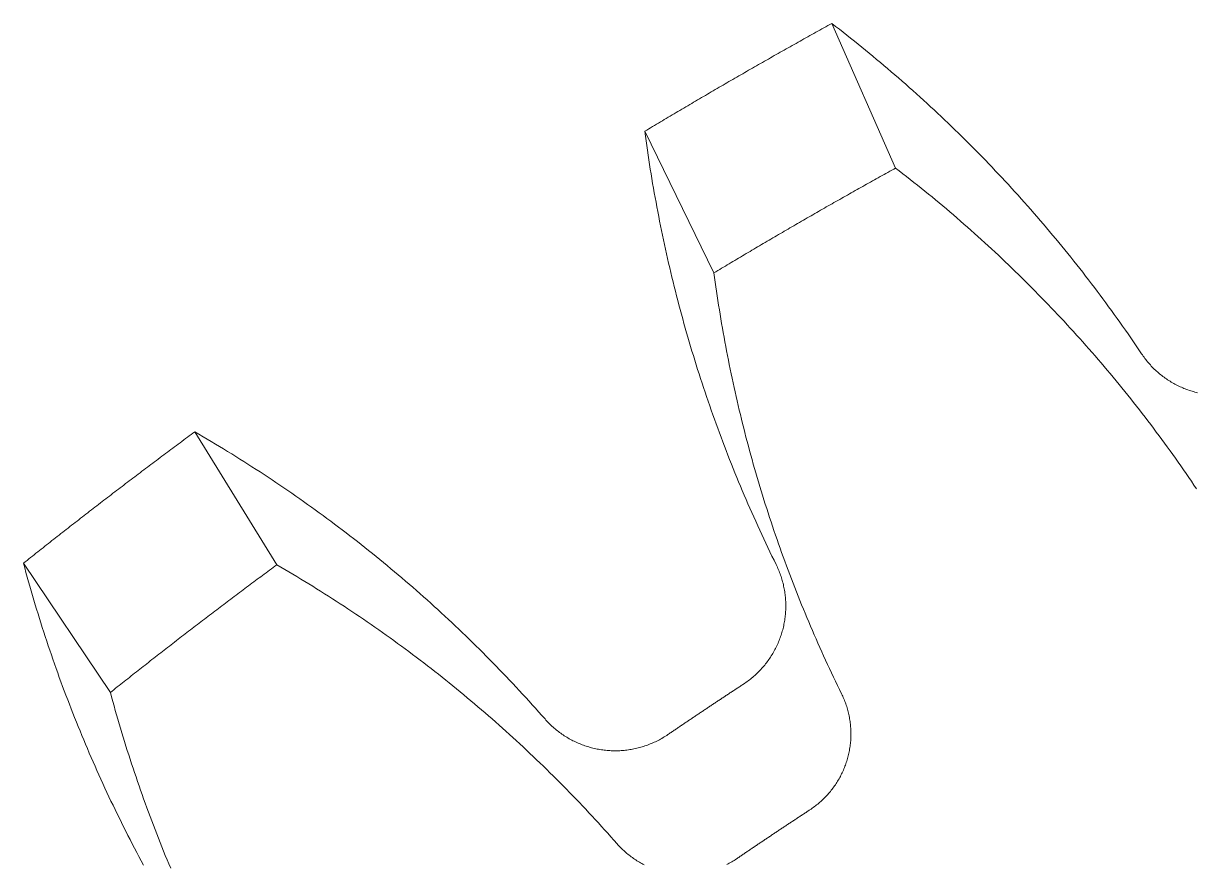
# Model space of a CAD drawing. Header units: millimetres. Extents: x 168.5 to 245.6, y 23.5 to 109.
# Drawn here: x 184.59 to 193.25, y 97.42 to 103.63 of the extents above; entities that cross this region are included whole.
import ezdxf

# ---------------------------------------------------------------- set-up
doc = ezdxf.new("R2010")
doc.units = ezdxf.units.MM
doc.layers.get('0').update_dxf_attribs({"true_color": 0xc2ced6})

# ---------------------------------------------------------------- blocks, each defined once
blk = doc.blocks.new('A$C346350F0')
at = {"color": 0, "linetype": 'Continuous', "lineweight": 0}
for p, q in [((-16.0176, 36.3147), (-16.4888, 37.3829)), ((-17.3582, 35.5407), (-17.8688, 36.5862)), ((-20.5859, 33.3841), (-21.1915, 34.3661)), ((-21.814, 32.4418), (-22.4557, 33.3961))]:
    blk.add_line(p, q, dxfattribs=at)
for points in [[(-16.4888, 37.3829), (-16.5034, 37.3748), (-16.5181, 37.3667), (-16.5328, 37.3586), (-16.5475, 37.3504), (-16.5621, 37.3423), (-16.5768, 37.3341), (-16.5915, 37.326), (-16.6061, 37.3178), (-16.6208, 37.3097), (-16.6354, 37.3015), (-16.6501, 37.2933), (-16.6647, 37.2851), (-16.6794, 37.2769), (-16.694, 37.2688), (-16.7086, 37.2606), (-16.7233, 37.2523), (-16.7379, 37.2441), (-16.7525, 37.2359), (-16.7671, 37.2277), (-16.7818, 37.2195), (-16.7964, 37.2112), (-16.811, 37.203), (-16.8256, 37.1948), (-16.8402, 37.1865), (-16.8548, 37.1783), (-16.8694, 37.17), (-16.884, 37.1617), (-16.8986, 37.1535), (-16.9132, 37.1452), (-16.9278, 37.1369), (-16.9423, 37.1286), (-16.9569, 37.1203), (-16.9715, 37.112), (-16.9861, 37.1037), (-17.0006, 37.0954), (-17.0152, 37.0871), (-17.0298, 37.0787), (-17.0443, 37.0704), (-17.0589, 37.0621), (-17.0734, 37.0537), (-17.088, 37.0454), (-17.1025, 37.037), (-17.1171, 37.0287), (-17.1316, 37.0203), (-17.1462, 37.0119), (-17.1607, 37.0036), (-17.1752, 36.9952), (-17.1898, 36.9868), (-17.2043, 36.9784), (-17.2188, 36.97), (-17.2333, 36.9616), (-17.2478, 36.9532), (-17.2623, 36.9448), (-17.2769, 36.9364), (-17.2914, 36.9279), (-17.3059, 36.9195), (-17.3204, 36.9111), (-17.3349, 36.9026), (-17.3493, 36.8942), (-17.3638, 36.8857), (-17.3783, 36.8772), (-17.3928, 36.8688), (-17.4073, 36.8603), (-17.4217, 36.8518), (-17.4362, 36.8433), (-17.4507, 36.8349), (-17.4652, 36.8264), (-17.4796, 36.8179), (-17.4941, 36.8094), (-17.5085, 36.8008), (-17.523, 36.7923), (-17.5374, 36.7838), (-17.5519, 36.7753), (-17.5663, 36.7667), (-17.5807, 36.7582), (-17.5952, 36.7496), (-17.6096, 36.7411), (-17.624, 36.7325), (-17.6385, 36.724), (-17.6529, 36.7154), (-17.6673, 36.7068), (-17.6817, 36.6983), (-17.6961, 36.6897), (-17.7105, 36.6811), (-17.7249, 36.6725), (-17.7393, 36.6639), (-17.7537, 36.6553), (-17.7681, 36.6467), (-17.7825, 36.638), (-17.7969, 36.6294), (-17.8113, 36.6208), (-17.8257, 36.6121), (-17.84, 36.6035), (-17.8544, 36.5948), (-17.8688, 36.5862)], [(-14.2019, 34.9431), (-14.2216, 34.9725), (-14.2414, 35.0018), (-14.2613, 35.031), (-14.2813, 35.0602), (-14.3014, 35.0893), (-14.3216, 35.1183), (-14.3419, 35.1472), (-14.3623, 35.1761), (-14.3828, 35.2049), (-14.4034, 35.2336), (-14.4241, 35.2623), (-14.4449, 35.2909), (-14.4658, 35.3194), (-14.4868, 35.3479), (-14.5079, 35.3763), (-14.5291, 35.4046), (-14.5504, 35.4328), (-14.5718, 35.4609), (-14.5933, 35.489), (-14.6149, 35.517), (-14.6365, 35.545), (-14.6583, 35.5728), (-14.6802, 35.6006), (-14.7021, 35.6283), (-14.7242, 35.656), (-14.7463, 35.6835), (-14.7686, 35.711), (-14.7909, 35.7384), (-14.8134, 35.7657), (-14.8359, 35.793), (-14.8585, 35.8201), (-14.8813, 35.8472), (-14.9041, 35.8743), (-14.927, 35.9012), (-14.95, 35.928), (-14.9731, 35.9548), (-14.9962, 35.9815), (-15.0195, 36.0081), (-15.0429, 36.0347), (-15.0664, 36.0611), (-15.0899, 36.0875), (-15.1135, 36.1138), (-15.1373, 36.14), (-15.1611, 36.1661), (-15.185, 36.1922), (-15.209, 36.2181), (-15.2331, 36.244), (-15.2573, 36.2698), (-15.2815, 36.2955), (-15.3059, 36.3212), (-15.3303, 36.3467), (-15.3549, 36.3722), (-15.3795, 36.3975), (-15.4042, 36.4228), (-15.429, 36.448), (-15.4539, 36.4732), (-15.4789, 36.4982), (-15.5039, 36.5231), (-15.5291, 36.548), (-15.5543, 36.5728), (-15.5796, 36.5975), (-15.605, 36.6221), (-15.6305, 36.6466), (-15.656, 36.671), (-15.6817, 36.6953), (-15.7074, 36.7196), (-15.7332, 36.7437), (-15.7591, 36.7678), (-15.7851, 36.7918), (-15.8112, 36.8157), (-15.8373, 36.8395), (-15.8636, 36.8632), (-15.8899, 36.8868), (-15.9163, 36.9103), (-15.9428, 36.9338), (-15.9693, 36.9571), (-15.9959, 36.9804), (-16.0227, 37.0035), (-16.0495, 37.0266), (-16.0763, 37.0496), (-16.1033, 37.0725), (-16.1303, 37.0952), (-16.1574, 37.1179), (-16.1846, 37.1405), (-16.2119, 37.1631), (-16.2392, 37.1855), (-16.2667, 37.2078), (-16.2942, 37.23), (-16.3217, 37.2521), (-16.3494, 37.2742), (-16.3771, 37.2961), (-16.4049, 37.318), (-16.4328, 37.3397), (-16.4607, 37.3614), (-16.4888, 37.3829)], [(-17.8688, 36.5862), (-17.8641, 36.5511), (-17.8594, 36.5161), (-17.8545, 36.4811), (-17.8495, 36.4461), (-17.8443, 36.4111), (-17.8391, 36.3761), (-17.8337, 36.3412), (-17.8282, 36.3063), (-17.8226, 36.2714), (-17.8168, 36.2365), (-17.811, 36.2016), (-17.805, 36.1668), (-17.7989, 36.1319), (-17.7927, 36.0971), (-17.7863, 36.0623), (-17.7799, 36.0276), (-17.7733, 35.9928), (-17.7666, 35.9581), (-17.7598, 35.9234), (-17.7528, 35.8888), (-17.7458, 35.8541), (-17.7386, 35.8195), (-17.7313, 35.7849), (-17.7239, 35.7503), (-17.7164, 35.7158), (-17.7087, 35.6813), (-17.7009, 35.6468), (-17.693, 35.6123), (-17.685, 35.5779), (-17.6769, 35.5434), (-17.6686, 35.5091), (-17.6603, 35.4747), (-17.6518, 35.4404), (-17.6432, 35.4061), (-17.6345, 35.3718), (-17.6256, 35.3376), (-17.6167, 35.3034), (-17.6076, 35.2692), (-17.5984, 35.2351), (-17.5891, 35.201), (-17.5797, 35.1669), (-17.5701, 35.1328), (-17.5604, 35.0988), (-17.5507, 35.0649), (-17.5408, 35.0309), (-17.5307, 34.997), (-17.5206, 34.9631), (-17.5104, 34.9293), (-17.5, 34.8955), (-17.4895, 34.8617), (-17.4789, 34.828), (-17.4682, 34.7943), (-17.4574, 34.7606), (-17.4464, 34.727), (-17.4353, 34.6934), (-17.4242, 34.6599), (-17.4129, 34.6264), (-17.4015, 34.5929), (-17.3899, 34.5595), (-17.3783, 34.5261), (-17.3665, 34.4928), (-17.3547, 34.4595), (-17.3427, 34.4262), (-17.3306, 34.393), (-17.3184, 34.3598), (-17.306, 34.3266), (-17.2936, 34.2936), (-17.281, 34.2605), (-17.2684, 34.2275), (-17.2556, 34.1945), (-17.2427, 34.1616), (-17.2296, 34.1287), (-17.2165, 34.0959), (-17.2033, 34.0631), (-17.1899, 34.0304), (-17.1765, 33.9977), (-17.1629, 33.965), (-17.1492, 33.9324), (-17.1354, 33.8999), (-17.1215, 33.8674), (-17.1074, 33.8349), (-17.0933, 33.8025), (-17.0791, 33.7702), (-17.0647, 33.7378), (-17.0502, 33.7056), (-17.0356, 33.6734), (-17.0209, 33.6412), (-17.0061, 33.6091), (-16.9912, 33.5771), (-16.9762, 33.5451), (-16.961, 33.5131), (-16.9458, 33.4812), (-16.9304, 33.4494), (-16.915, 33.4176), (-16.8994, 33.3858)], [(-16.0176, 36.3147), (-16.0318, 36.3068), (-16.0461, 36.2989), (-16.0604, 36.291), (-16.0746, 36.2831), (-16.0889, 36.2752), (-16.1031, 36.2673), (-16.1173, 36.2593), (-16.1316, 36.2514), (-16.1458, 36.2435), (-16.16, 36.2356), (-16.1743, 36.2276), (-16.1885, 36.2197), (-16.2027, 36.2117), (-16.2169, 36.2038), (-16.2312, 36.1958), (-16.2454, 36.1878), (-16.2596, 36.1798), (-16.2738, 36.1719), (-16.288, 36.1639), (-16.3022, 36.1559), (-16.3164, 36.1479), (-16.3306, 36.1399), (-16.3448, 36.1319), (-16.359, 36.1239), (-16.3732, 36.1158), (-16.3873, 36.1078), (-16.4015, 36.0998), (-16.4157, 36.0918), (-16.4299, 36.0837), (-16.444, 36.0757), (-16.4582, 36.0676), (-16.4724, 36.0596), (-16.4865, 36.0515), (-16.5007, 36.0434), (-16.5148, 36.0353), (-16.529, 36.0273), (-16.5431, 36.0192), (-16.5573, 36.0111), (-16.5714, 36.003), (-16.5856, 35.9949), (-16.5997, 35.9868), (-16.6138, 35.9787), (-16.628, 35.9705), (-16.6421, 35.9624), (-16.6562, 35.9543), (-16.6703, 35.9461), (-16.6844, 35.938), (-16.6985, 35.9299), (-16.7127, 35.9217), (-16.7268, 35.9135), (-16.7409, 35.9054), (-16.755, 35.8972), (-16.7691, 35.889), (-16.7832, 35.8809), (-16.7972, 35.8727), (-16.8113, 35.8645), (-16.8254, 35.8563), (-16.8395, 35.8481), (-16.8536, 35.8399), (-16.8676, 35.8317), (-16.8817, 35.8234), (-16.8958, 35.8152), (-16.9098, 35.807), (-16.9239, 35.7987), (-16.938, 35.7905), (-16.952, 35.7823), (-16.9661, 35.774), (-16.9801, 35.7657), (-16.9942, 35.7575), (-17.0082, 35.7492), (-17.0222, 35.7409), (-17.0363, 35.7327), (-17.0503, 35.7244), (-17.0643, 35.7161), (-17.0784, 35.7078), (-17.0924, 35.6995), (-17.1064, 35.6912), (-17.1204, 35.6829), (-17.1344, 35.6745), (-17.1484, 35.6662), (-17.1624, 35.6579), (-17.1764, 35.6496), (-17.1904, 35.6412), (-17.2044, 35.6329), (-17.2184, 35.6245), (-17.2324, 35.6162), (-17.2464, 35.6078), (-17.2604, 35.5994), (-17.2744, 35.5911), (-17.2883, 35.5827), (-17.3023, 35.5743), (-17.3163, 35.5659), (-17.3303, 35.5575), (-17.3442, 35.5491), (-17.3582, 35.5407)], [(-13.7961, 33.9446), (-13.8152, 33.9731), (-13.8345, 34.0016), (-13.8538, 34.03), (-13.8732, 34.0583), (-13.8928, 34.0865), (-13.9124, 34.1147), (-13.9321, 34.1429), (-13.9519, 34.1709), (-13.9718, 34.1989), (-13.9919, 34.2268), (-14.012, 34.2547), (-14.0322, 34.2824), (-14.0525, 34.3101), (-14.0729, 34.3378), (-14.0933, 34.3653), (-14.1139, 34.3928), (-14.1346, 34.4203), (-14.1554, 34.4476), (-14.1763, 34.4749), (-14.1972, 34.5021), (-14.2183, 34.5292), (-14.2394, 34.5563), (-14.2607, 34.5833), (-14.282, 34.6102), (-14.3034, 34.6371), (-14.325, 34.6638), (-14.3466, 34.6905), (-14.3683, 34.7171), (-14.3901, 34.7437), (-14.412, 34.7702), (-14.4339, 34.7965), (-14.456, 34.8229), (-14.4782, 34.8491), (-14.5004, 34.8753), (-14.5228, 34.9014), (-14.5452, 34.9274), (-14.5677, 34.9533), (-14.5903, 34.9792), (-14.613, 35.0049), (-14.6358, 35.0306), (-14.6587, 35.0563), (-14.6817, 35.0818), (-14.7047, 35.1073), (-14.7278, 35.1326), (-14.7511, 35.1579), (-14.7744, 35.1832), (-14.7978, 35.2083), (-14.8213, 35.2334), (-14.8449, 35.2583), (-14.8685, 35.2832), (-14.8923, 35.3081), (-14.9161, 35.3328), (-14.94, 35.3574), (-14.964, 35.382), (-14.9881, 35.4065), (-15.0123, 35.4309), (-15.0365, 35.4552), (-15.0609, 35.4794), (-15.0853, 35.5036), (-15.1098, 35.5277), (-15.1344, 35.5516), (-15.1591, 35.5755), (-15.1838, 35.5994), (-15.2087, 35.6231), (-15.2336, 35.6467), (-15.2586, 35.6703), (-15.2836, 35.6937), (-15.3088, 35.7171), (-15.3341, 35.7404), (-15.3594, 35.7636), (-15.3848, 35.7867), (-15.4103, 35.8098), (-15.4358, 35.8327), (-15.4615, 35.8556), (-15.4872, 35.8783), (-15.513, 35.901), (-15.5388, 35.9236), (-15.5648, 35.9461), (-15.5908, 35.9685), (-15.6169, 35.9908), (-15.6431, 36.0131), (-15.6694, 36.0352), (-15.6957, 36.0573), (-15.7221, 36.0792), (-15.7486, 36.1011), (-15.7752, 36.1229), (-15.8018, 36.1445), (-15.8285, 36.1661), (-15.8553, 36.1876), (-15.8822, 36.209), (-15.9091, 36.2303), (-15.9361, 36.2516), (-15.9632, 36.2727), (-15.9904, 36.2937), (-16.0176, 36.3147)], [(-17.3582, 35.5407), (-17.3537, 35.5067), (-17.349, 35.4726), (-17.3443, 35.4386), (-17.3394, 35.4046), (-17.3344, 35.3706), (-17.3293, 35.3367), (-17.3241, 35.3027), (-17.3187, 35.2688), (-17.3133, 35.2349), (-17.3077, 35.201), (-17.302, 35.1671), (-17.2962, 35.1332), (-17.2903, 35.0994), (-17.2842, 35.0656), (-17.2781, 35.0318), (-17.2718, 34.998), (-17.2654, 34.9643), (-17.2589, 34.9306), (-17.2523, 34.8969), (-17.2455, 34.8632), (-17.2387, 34.8295), (-17.2317, 34.7959), (-17.2246, 34.7623), (-17.2174, 34.7287), (-17.2101, 34.6952), (-17.2027, 34.6616), (-17.1951, 34.6281), (-17.1874, 34.5946), (-17.1797, 34.5612), (-17.1718, 34.5278), (-17.1637, 34.4944), (-17.1556, 34.461), (-17.1474, 34.4276), (-17.139, 34.3943), (-17.1305, 34.361), (-17.122, 34.3278), (-17.1132, 34.2946), (-17.1044, 34.2614), (-17.0955, 34.2282), (-17.0865, 34.1951), (-17.0773, 34.162), (-17.068, 34.1289), (-17.0586, 34.0958), (-17.0491, 34.0628), (-17.0395, 34.0299), (-17.0298, 33.9969), (-17.0199, 33.964), (-17.01, 33.9311), (-16.9999, 33.8983), (-16.9897, 33.8655), (-16.9794, 33.8327), (-16.969, 33.8), (-16.9585, 33.7673), (-16.9479, 33.7346), (-16.9371, 33.702), (-16.9263, 33.6694), (-16.9153, 33.6369), (-16.9042, 33.6044), (-16.893, 33.5719), (-16.8817, 33.5395), (-16.8703, 33.5071), (-16.8587, 33.4747), (-16.8471, 33.4424), (-16.8353, 33.4101), (-16.8235, 33.3779), (-16.8115, 33.3457), (-16.7994, 33.3136), (-16.7872, 33.2815), (-16.7749, 33.2494), (-16.7625, 33.2174), (-16.7499, 33.1854), (-16.7373, 33.1535), (-16.7245, 33.1216), (-16.7117, 33.0897), (-16.6987, 33.0579), (-16.6856, 33.0262), (-16.6724, 32.9944), (-16.6591, 32.9628), (-16.6457, 32.9312), (-16.6322, 32.8996), (-16.6186, 32.8681), (-16.6048, 32.8366), (-16.591, 32.8051), (-16.577, 32.7738), (-16.563, 32.7424), (-16.5488, 32.7111), (-16.5345, 32.6799), (-16.5202, 32.6487), (-16.5057, 32.6176), (-16.4911, 32.5865), (-16.4764, 32.5554), (-16.4615, 32.5244), (-16.4466, 32.4935), (-16.4316, 32.4626), (-16.4165, 32.4318)], [(-14.2019, 34.9431), (-14.196, 34.9344), (-14.19, 34.9258), (-14.1838, 34.9173), (-14.1775, 34.9089), (-14.1711, 34.9005), (-14.1645, 34.8923), (-14.1578, 34.8842), (-14.151, 34.8762), (-14.1441, 34.8683), (-14.1371, 34.8604), (-14.1299, 34.8527), (-14.1226, 34.8452), (-14.1152, 34.8377), (-14.1077, 34.8303), (-14.1001, 34.823), (-14.0923, 34.8159), (-14.0845, 34.8089), (-14.0766, 34.802), (-14.0685, 34.7952), (-14.0604, 34.7886), (-14.0521, 34.7821), (-14.0438, 34.7757), (-14.0353, 34.7694), (-14.0268, 34.7632), (-14.0181, 34.7572), (-14.0094, 34.7514), (-14.0006, 34.7456), (-13.9917, 34.74), (-13.9827, 34.7345), (-13.9736, 34.7292), (-13.9645, 34.724), (-13.9553, 34.7189), (-13.946, 34.714), (-13.9366, 34.7093), (-13.9271, 34.7046), (-13.9176, 34.7001), (-13.908, 34.6958), (-13.8984, 34.6916), (-13.8887, 34.6876), (-13.8789, 34.6837), (-13.8691, 34.6799), (-13.8592, 34.6763), (-13.8492, 34.6729), (-13.8393, 34.6696), (-13.8292, 34.6664), (-13.8191, 34.6635), (-13.809, 34.6606), (-13.7988, 34.6579), (-13.7886, 34.6554)], [(-21.1915, 34.3661), (-21.2049, 34.3562), (-21.2184, 34.3462), (-21.2319, 34.3362), (-21.2454, 34.3262), (-21.2589, 34.3163), (-21.2724, 34.3063), (-21.2858, 34.2963), (-21.2993, 34.2863), (-21.3128, 34.2763), (-21.3262, 34.2663), (-21.3397, 34.2562), (-21.3531, 34.2462), (-21.3666, 34.2362), (-21.38, 34.2262), (-21.3935, 34.2161), (-21.4069, 34.2061), (-21.4203, 34.196), (-21.4338, 34.186), (-21.4472, 34.1759), (-21.4606, 34.1658), (-21.474, 34.1558), (-21.4874, 34.1457), (-21.5008, 34.1356), (-21.5142, 34.1255), (-21.5276, 34.1154), (-21.541, 34.1054), (-21.5544, 34.0952), (-21.5678, 34.0851), (-21.5812, 34.075), (-21.5946, 34.0649), (-21.608, 34.0548), (-21.6213, 34.0447), (-21.6347, 34.0345), (-21.6481, 34.0244), (-21.6614, 34.0142), (-21.6748, 34.0041), (-21.6881, 33.9939), (-21.7015, 33.9838), (-21.7148, 33.9736), (-21.7282, 33.9635), (-21.7415, 33.9533), (-21.7548, 33.9431), (-21.7682, 33.9329), (-21.7815, 33.9227), (-21.7948, 33.9125), (-21.8081, 33.9023), (-21.8214, 33.8921), (-21.8347, 33.8819), (-21.848, 33.8717), (-21.8613, 33.8615), (-21.8746, 33.8512), (-21.8879, 33.841), (-21.9012, 33.8308), (-21.9145, 33.8205), (-21.9278, 33.8103), (-21.9411, 33.8), (-21.9543, 33.7898), (-21.9676, 33.7795), (-21.9809, 33.7692), (-21.9941, 33.759), (-22.0074, 33.7487), (-22.0206, 33.7384), (-22.0339, 33.7281), (-22.0471, 33.7178), (-22.0604, 33.7075), (-22.0736, 33.6972), (-22.0868, 33.6869), (-22.1001, 33.6766), (-22.1133, 33.6663), (-22.1265, 33.6559), (-22.1397, 33.6456), (-22.1529, 33.6353), (-22.1661, 33.6249), (-22.1793, 33.6146), (-22.1925, 33.6042), (-22.2057, 33.5939), (-22.2189, 33.5835), (-22.2321, 33.5731), (-22.2453, 33.5628), (-22.2585, 33.5524), (-22.2717, 33.542), (-22.2848, 33.5316), (-22.298, 33.5212), (-22.3112, 33.5108), (-22.3243, 33.5004), (-22.3375, 33.49), (-22.3506, 33.4796), (-22.3638, 33.4692), (-22.3769, 33.4588), (-22.39, 33.4483), (-22.4032, 33.4379), (-22.4163, 33.4274), (-22.4294, 33.417), (-22.4426, 33.4066), (-22.4557, 33.3961)], [(-18.6057, 32.2457), (-18.6291, 32.2722), (-18.6525, 32.2987), (-18.6761, 32.3251), (-18.6997, 32.3514), (-18.7235, 32.3776), (-18.7473, 32.4037), (-18.7712, 32.4298), (-18.7952, 32.4558), (-18.8193, 32.4816), (-18.8434, 32.5074), (-18.8677, 32.5332), (-18.892, 32.5588), (-18.9165, 32.5843), (-18.941, 32.6098), (-18.9656, 32.6352), (-18.9903, 32.6605), (-19.0151, 32.6857), (-19.04, 32.7108), (-19.065, 32.7359), (-19.09, 32.7608), (-19.1152, 32.7857), (-19.1404, 32.8105), (-19.1657, 32.8352), (-19.1911, 32.8598), (-19.2166, 32.8843), (-19.2421, 32.9087), (-19.2678, 32.933), (-19.2935, 32.9573), (-19.3193, 32.9815), (-19.3452, 33.0055), (-19.3712, 33.0295), (-19.3972, 33.0534), (-19.4234, 33.0772), (-19.4496, 33.1009), (-19.4759, 33.1246), (-19.5023, 33.1481), (-19.5288, 33.1715), (-19.5553, 33.1949), (-19.582, 33.2181), (-19.6087, 33.2413), (-19.6355, 33.2644), (-19.6623, 33.2874), (-19.6893, 33.3103), (-19.7163, 33.333), (-19.7434, 33.3557), (-19.7706, 33.3784), (-19.7979, 33.4009), (-19.8252, 33.4233), (-19.8526, 33.4456), (-19.8801, 33.4679), (-19.9077, 33.49), (-19.9353, 33.512), (-19.9631, 33.534), (-19.9909, 33.5558), (-20.0187, 33.5776), (-20.0467, 33.5992), (-20.0747, 33.6208), (-20.1028, 33.6423), (-20.131, 33.6636), (-20.1592, 33.6849), (-20.1875, 33.7061), (-20.2159, 33.7271), (-20.2444, 33.7481), (-20.2729, 33.769), (-20.3015, 33.7898), (-20.3302, 33.8105), (-20.359, 33.831), (-20.3878, 33.8515), (-20.4167, 33.8719), (-20.4456, 33.8922), (-20.4747, 33.9124), (-20.5038, 33.9325), (-20.5329, 33.9524), (-20.5622, 33.9723), (-20.5915, 33.9921), (-20.6209, 34.0118), (-20.6503, 34.0314), (-20.6798, 34.0508), (-20.7094, 34.0702), (-20.739, 34.0895), (-20.7687, 34.1086), (-20.7985, 34.1277), (-20.8284, 34.1467), (-20.8583, 34.1655), (-20.8882, 34.1843), (-20.9183, 34.2029), (-20.9484, 34.2215), (-20.9785, 34.2399), (-21.0088, 34.2583), (-21.0391, 34.2765), (-21.0694, 34.2947), (-21.0998, 34.3127), (-21.1303, 34.3306), (-21.1608, 34.3484), (-21.1915, 34.3661)], [(-22.4557, 33.3961), (-22.4465, 33.362), (-22.4372, 33.3278), (-22.4278, 33.2938), (-22.4182, 33.2597), (-22.4086, 33.2257), (-22.3988, 33.1917), (-22.3889, 33.1578), (-22.3789, 33.1239), (-22.3688, 33.09), (-22.3585, 33.0561), (-22.3482, 33.0223), (-22.3377, 32.9886), (-22.3271, 32.9548), (-22.3164, 32.9211), (-22.3055, 32.8875), (-22.2946, 32.8539), (-22.2835, 32.8203), (-22.2724, 32.7867), (-22.2611, 32.7532), (-22.2497, 32.7198), (-22.2382, 32.6863), (-22.2265, 32.6529), (-22.2148, 32.6196), (-22.2029, 32.5863), (-22.1909, 32.553), (-22.1788, 32.5198), (-22.1666, 32.4866), (-22.1543, 32.4535), (-22.1419, 32.4204), (-22.1293, 32.3873), (-22.1166, 32.3543), (-22.1039, 32.3213), (-22.091, 32.2884), (-22.078, 32.2555), (-22.0648, 32.2227), (-22.0516, 32.1899), (-22.0383, 32.1572), (-22.0248, 32.1245), (-22.0112, 32.0918), (-21.9975, 32.0592), (-21.9837, 32.0267), (-21.9698, 31.9942), (-21.9558, 31.9617), (-21.9417, 31.9293), (-21.9274, 31.8969), (-21.9131, 31.8646), (-21.8986, 31.8324), (-21.884, 31.8001), (-21.8693, 31.768), (-21.8545, 31.7359), (-21.8396, 31.7038), (-21.8246, 31.6718), (-21.8095, 31.6399), (-21.7942, 31.608), (-21.7789, 31.5761), (-21.7634, 31.5443), (-21.7478, 31.5126), (-21.7322, 31.4809), (-21.7164, 31.4492), (-21.7005, 31.4177), (-21.6845, 31.3861), (-21.6683, 31.3547), (-21.6521, 31.3232), (-21.6358, 31.2919), (-21.6193, 31.2606), (-21.6028, 31.2293), (-21.5861, 31.1981), (-21.5694, 31.167)], [(-20.5859, 33.3841), (-20.599, 33.3744), (-20.6121, 33.3647), (-20.6252, 33.355), (-20.6383, 33.3453), (-20.6514, 33.3356), (-20.6645, 33.3259), (-20.6776, 33.3162), (-20.6906, 33.3065), (-20.7037, 33.2968), (-20.7168, 33.2871), (-20.7299, 33.2773), (-20.7429, 33.2676), (-20.756, 33.2579), (-20.7691, 33.2481), (-20.7821, 33.2384), (-20.7952, 33.2286), (-20.8082, 33.2188), (-20.8213, 33.2091), (-20.8343, 33.1993), (-20.8473, 33.1895), (-20.8604, 33.1797), (-20.8734, 33.17), (-20.8864, 33.1602), (-20.8994, 33.1504), (-20.9125, 33.1406), (-20.9255, 33.1308), (-20.9385, 33.1209), (-20.9515, 33.1111), (-20.9645, 33.1013), (-20.9775, 33.0915), (-20.9905, 33.0816), (-21.0035, 33.0718), (-21.0165, 33.062), (-21.0294, 33.0521), (-21.0424, 33.0423), (-21.0554, 33.0324), (-21.0684, 33.0225), (-21.0813, 33.0127), (-21.0943, 33.0028), (-21.1073, 32.9929), (-21.1202, 32.983), (-21.1332, 32.9731), (-21.1461, 32.9632), (-21.1591, 32.9533), (-21.172, 32.9434), (-21.1849, 32.9335), (-21.1979, 32.9236), (-21.2108, 32.9137), (-21.2237, 32.9038), (-21.2366, 32.8938), (-21.2495, 32.8839), (-21.2625, 32.874), (-21.2754, 32.864), (-21.2883, 32.8541), (-21.3012, 32.8441), (-21.3141, 32.8342), (-21.327, 32.8242), (-21.3399, 32.8142), (-21.3527, 32.8042), (-21.3656, 32.7943), (-21.3785, 32.7843), (-21.3914, 32.7743), (-21.4042, 32.7643), (-21.4171, 32.7543), (-21.43, 32.7443), (-21.4428, 32.7343), (-21.4557, 32.7243), (-21.4685, 32.7142), (-21.4814, 32.7042), (-21.4942, 32.6942), (-21.5071, 32.6841), (-21.5199, 32.6741), (-21.5327, 32.6641), (-21.5455, 32.654), (-21.5584, 32.6439), (-21.5712, 32.6339), (-21.584, 32.6238), (-21.5968, 32.6137), (-21.6096, 32.6037), (-21.6224, 32.5936), (-21.6352, 32.5835), (-21.648, 32.5734), (-21.6608, 32.5633), (-21.6736, 32.5532), (-21.6864, 32.5431), (-21.6991, 32.533), (-21.7119, 32.5229), (-21.7247, 32.5128), (-21.7375, 32.5026), (-21.7502, 32.4925), (-21.763, 32.4824), (-21.7757, 32.4722), (-21.7885, 32.4621), (-21.8012, 32.4519), (-21.814, 32.4418)], [(-18.0741, 31.3243), (-18.0967, 31.35), (-18.1195, 31.3757), (-18.1424, 31.4014), (-18.1654, 31.4269), (-18.1884, 31.4524), (-18.2115, 31.4778), (-18.2348, 31.5031), (-18.2581, 31.5283), (-18.2815, 31.5534), (-18.305, 31.5785), (-18.3285, 31.6035), (-18.3522, 31.6284), (-18.3759, 31.6532), (-18.3998, 31.6779), (-18.4237, 31.7026), (-18.4477, 31.7272), (-18.4718, 31.7517), (-18.4959, 31.7761), (-18.5202, 31.8004), (-18.5445, 31.8246), (-18.5689, 31.8488), (-18.5934, 31.8729), (-18.618, 31.8969), (-18.6427, 31.9208), (-18.6674, 31.9446), (-18.6923, 31.9683), (-18.7172, 31.9919), (-18.7422, 32.0155), (-18.7672, 32.039), (-18.7924, 32.0624), (-18.8176, 32.0857), (-18.8429, 32.1089), (-18.8683, 32.132), (-18.8938, 32.155), (-18.9194, 32.178), (-18.945, 32.2008), (-18.9707, 32.2236), (-18.9965, 32.2463), (-19.0224, 32.2689), (-19.0483, 32.2914), (-19.0744, 32.3138), (-19.1005, 32.3361), (-19.1266, 32.3584), (-19.1529, 32.3805), (-19.1792, 32.4026), (-19.2056, 32.4245), (-19.2321, 32.4464), (-19.2587, 32.4682), (-19.2853, 32.4899), (-19.312, 32.5115), (-19.3388, 32.533), (-19.3657, 32.5544), (-19.3926, 32.5757), (-19.4196, 32.5969), (-19.4467, 32.6181), (-19.4738, 32.6391), (-19.501, 32.66), (-19.5283, 32.6809), (-19.5557, 32.7017), (-19.5831, 32.7223), (-19.6107, 32.7429), (-19.6382, 32.7634), (-19.6659, 32.7837), (-19.6936, 32.804), (-19.7214, 32.8242), (-19.7493, 32.8443), (-19.7772, 32.8643), (-19.8052, 32.8842), (-19.8332, 32.904), (-19.8614, 32.9237), (-19.8896, 32.9433), (-19.9178, 32.9628), (-19.9462, 32.9822), (-19.9746, 33.0015), (-20.0031, 33.0207), (-20.0316, 33.0398), (-20.0602, 33.0589), (-20.0889, 33.0778), (-20.1176, 33.0966), (-20.1464, 33.1153), (-20.1753, 33.134), (-20.2042, 33.1525), (-20.2332, 33.1709), (-20.2622, 33.1892), (-20.2913, 33.2074), (-20.3205, 33.2256), (-20.3498, 33.2436), (-20.3791, 33.2615), (-20.4084, 33.2793), (-20.4378, 33.297), (-20.4673, 33.3146), (-20.4969, 33.3322), (-20.5265, 33.3496), (-20.5562, 33.3669), (-20.5859, 33.3841)], [(-17.1399, 32.5037), (-17.1312, 32.5096), (-17.1225, 32.5155), (-17.1139, 32.5216), (-17.1054, 32.5279), (-17.0971, 32.5342), (-17.0888, 32.5407), (-17.0806, 32.5473), (-17.0725, 32.554), (-17.0645, 32.5609), (-17.0567, 32.5679), (-17.0489, 32.575), (-17.0412, 32.5822), (-17.0337, 32.5895), (-17.0263, 32.597), (-17.0189, 32.6045), (-17.0117, 32.6122), (-17.0047, 32.62), (-16.9977, 32.6278), (-16.9909, 32.6358), (-16.9841, 32.6439), (-16.9775, 32.6521), (-16.9711, 32.6604), (-16.9647, 32.6688), (-16.9585, 32.6773), (-16.9524, 32.6859), (-16.9465, 32.6946), (-16.9406, 32.7033), (-16.935, 32.7122), (-16.9294, 32.7211), (-16.924, 32.7301), (-16.9187, 32.7392), (-16.9136, 32.7484), (-16.9086, 32.7577), (-16.9037, 32.767), (-16.899, 32.7764), (-16.8944, 32.7859), (-16.89, 32.7954), (-16.8857, 32.805), (-16.8816, 32.8147), (-16.8776, 32.8244), (-16.8738, 32.8342), (-16.8701, 32.8441), (-16.8666, 32.854), (-16.8632, 32.864), (-16.86, 32.874), (-16.8569, 32.884), (-16.854, 32.8941), (-16.8512, 32.9043), (-16.8486, 32.9145), (-16.8461, 32.9247), (-16.8438, 32.935), (-16.8417, 32.9453), (-16.8397, 32.9556), (-16.8379, 32.966), (-16.8362, 32.9764), (-16.8347, 32.9868), (-16.8333, 32.9972), (-16.8322, 33.0076), (-16.8311, 33.0181), (-16.8302, 33.0286), (-16.8295, 33.0391), (-16.829, 33.0496), (-16.8286, 33.0601), (-16.8283, 33.0706), (-16.8283, 33.0812), (-16.8284, 33.0917), (-16.8286, 33.1022), (-16.829, 33.1127), (-16.8296, 33.1232), (-16.8303, 33.1337), (-16.8312, 33.1442), (-16.8322, 33.1546), (-16.8334, 33.1651), (-16.8348, 33.1755), (-16.8363, 33.1859), (-16.838, 33.1963), (-16.8399, 33.2067), (-16.8419, 33.217), (-16.844, 33.2273), (-16.8463, 33.2376), (-16.8488, 33.2478), (-16.8514, 33.258), (-16.8542, 33.2681), (-16.8571, 33.2782), (-16.8602, 33.2883), (-16.8635, 33.2983), (-16.8669, 33.3083), (-16.8704, 33.3182), (-16.8741, 33.328), (-16.8779, 33.3378), (-16.8819, 33.3475), (-16.8861, 33.3572), (-16.8904, 33.3668), (-16.8948, 33.3763), (-16.8994, 33.3858)], [(-17.1399, 32.5037), (-17.1458, 32.4998), (-17.1517, 32.496), (-17.1577, 32.4921), (-17.1636, 32.4882), (-17.1695, 32.4843), (-17.1754, 32.4804), (-17.1813, 32.4765), (-17.1872, 32.4727), (-17.1931, 32.4688), (-17.199, 32.4649), (-17.2049, 32.461), (-17.2108, 32.4571), (-17.2168, 32.4532), (-17.2227, 32.4493), (-17.2286, 32.4454), (-17.2345, 32.4415), (-17.2404, 32.4376), (-17.2463, 32.4337), (-17.2522, 32.4298), (-17.2581, 32.4259), (-17.264, 32.422), (-17.2699, 32.4181), (-17.2758, 32.4142), (-17.2817, 32.4103), (-17.2876, 32.4064), (-17.2935, 32.4025), (-17.2994, 32.3986), (-17.3053, 32.3947), (-17.3112, 32.3908), (-17.3171, 32.3869), (-17.323, 32.3829), (-17.3289, 32.379), (-17.3347, 32.3751), (-17.3406, 32.3712), (-17.3465, 32.3673), (-17.3524, 32.3634), (-17.3583, 32.3595), (-17.3642, 32.3555), (-17.3701, 32.3516), (-17.376, 32.3477), (-17.3819, 32.3438), (-17.3877, 32.3398), (-17.3936, 32.3359), (-17.3995, 32.332), (-17.4054, 32.3281), (-17.4113, 32.3241), (-17.4172, 32.3202), (-17.4231, 32.3163), (-17.4289, 32.3124), (-17.4348, 32.3084), (-17.4407, 32.3045), (-17.4466, 32.3006), (-17.4525, 32.2966), (-17.4583, 32.2927), (-17.4642, 32.2887), (-17.4701, 32.2848), (-17.476, 32.2809), (-17.4818, 32.2769), (-17.4877, 32.273), (-17.4936, 32.269), (-17.4995, 32.2651), (-17.5053, 32.2611), (-17.5112, 32.2572), (-17.5171, 32.2533), (-17.5229, 32.2493), (-17.5288, 32.2454), (-17.5347, 32.2414), (-17.5405, 32.2375), (-17.5464, 32.2335), (-17.5523, 32.2295), (-17.5581, 32.2256), (-17.564, 32.2216), (-17.5699, 32.2177), (-17.5757, 32.2137), (-17.5816, 32.2098), (-17.5875, 32.2058), (-17.5933, 32.2018), (-17.5992, 32.1979), (-17.605, 32.1939), (-17.6109, 32.19), (-17.6168, 32.186), (-17.6226, 32.182), (-17.6285, 32.1781), (-17.6343, 32.1741), (-17.6402, 32.1701), (-17.646, 32.1661), (-17.6519, 32.1622), (-17.6577, 32.1582), (-17.6636, 32.1542), (-17.6695, 32.1503), (-17.6753, 32.1463), (-17.6812, 32.1423), (-17.687, 32.1383), (-17.6929, 32.1343), (-17.6987, 32.1304)], [(-21.814, 32.4418), (-21.8051, 32.4086), (-21.796, 32.3755), (-21.7869, 32.3424), (-21.7776, 32.3093), (-21.7682, 32.2762), (-21.7587, 32.2432), (-21.7491, 32.2103), (-21.7394, 32.1773), (-21.7295, 32.1444), (-21.7196, 32.1115), (-21.7095, 32.0787), (-21.6994, 32.0459), (-21.6891, 32.0131), (-21.6787, 31.9804), (-21.6681, 31.9477), (-21.6575, 31.915), (-21.6468, 31.8824), (-21.6359, 31.8498), (-21.6249, 31.8173), (-21.6139, 31.7848), (-21.6027, 31.7523), (-21.5914, 31.7198), (-21.58, 31.6874), (-21.5684, 31.6551), (-21.5568, 31.6228), (-21.545, 31.5905), (-21.5332, 31.5583), (-21.5212, 31.5261), (-21.5091, 31.4939), (-21.4969, 31.4618), (-21.4846, 31.4297), (-21.4722, 31.3977), (-21.4597, 31.3657), (-21.4471, 31.3338), (-21.4343, 31.3019), (-21.4215, 31.2701), (-21.4085, 31.2382), (-21.3954, 31.2065), (-21.3822, 31.1748), (-21.3689, 31.1431)], [(-16.6501, 31.5749), (-16.6416, 31.5806), (-16.6332, 31.5864), (-16.6249, 31.5923), (-16.6166, 31.5983), (-16.6085, 31.6045), (-16.6005, 31.6108), (-16.5925, 31.6172), (-16.5847, 31.6238), (-16.5769, 31.6304), (-16.5693, 31.6372), (-16.5617, 31.6441), (-16.5543, 31.6511), (-16.5469, 31.6582), (-16.5397, 31.6655), (-16.5326, 31.6728), (-16.5256, 31.6803), (-16.5187, 31.6878), (-16.512, 31.6955), (-16.5053, 31.7032), (-16.4988, 31.7111), (-16.4924, 31.7191), (-16.4861, 31.7271), (-16.4799, 31.7353), (-16.4739, 31.7435), (-16.468, 31.7518), (-16.4622, 31.7603), (-16.4565, 31.7688), (-16.451, 31.7774), (-16.4456, 31.7861), (-16.4404, 31.7948), (-16.4352, 31.8037), (-16.4303, 31.8126), (-16.4254, 31.8216), (-16.4207, 31.8306), (-16.4161, 31.8398), (-16.4117, 31.849), (-16.4074, 31.8583), (-16.4032, 31.8676), (-16.3992, 31.877), (-16.3953, 31.8864), (-16.3916, 31.896), (-16.388, 31.9055), (-16.3846, 31.9152), (-16.3813, 31.9248), (-16.3782, 31.9346), (-16.3752, 31.9443), (-16.3724, 31.9542), (-16.3697, 31.964), (-16.3671, 31.9739), (-16.3647, 31.9839), (-16.3625, 31.9938), (-16.3604, 32.0038), (-16.3585, 32.0139), (-16.3567, 32.0239), (-16.3551, 32.034), (-16.3536, 32.0441), (-16.3523, 32.0543), (-16.3512, 32.0644), (-16.3501, 32.0746), (-16.3493, 32.0848), (-16.3486, 32.095), (-16.3481, 32.1052), (-16.3477, 32.1154), (-16.3475, 32.1256), (-16.3474, 32.1358), (-16.3475, 32.146), (-16.3477, 32.1563), (-16.3481, 32.1665), (-16.3487, 32.1767), (-16.3494, 32.1869), (-16.3502, 32.197), (-16.3512, 32.2072), (-16.3524, 32.2174), (-16.3537, 32.2275), (-16.3552, 32.2376), (-16.3569, 32.2477), (-16.3586, 32.2578), (-16.3606, 32.2678), (-16.3627, 32.2778), (-16.3649, 32.2878), (-16.3673, 32.2977), (-16.3699, 32.3076), (-16.3726, 32.3175), (-16.3754, 32.3273), (-16.3784, 32.337), (-16.3816, 32.3468), (-16.3849, 32.3564), (-16.3883, 32.3661), (-16.3919, 32.3756), (-16.3956, 32.3851), (-16.3995, 32.3946), (-16.4035, 32.404), (-16.4077, 32.4133), (-16.412, 32.4226), (-16.4165, 32.4318)], [(-18.6057, 32.2457), (-18.5987, 32.2379), (-18.5916, 32.2301), (-18.5844, 32.2225), (-18.577, 32.2149), (-18.5696, 32.2075), (-18.562, 32.2002), (-18.5543, 32.193), (-18.5465, 32.186), (-18.5386, 32.179), (-18.5306, 32.1722), (-18.5225, 32.1655), (-18.5143, 32.1589), (-18.506, 32.1525), (-18.4976, 32.1461), (-18.4891, 32.14), (-18.4805, 32.1339), (-18.4718, 32.128), (-18.463, 32.1222), (-18.4541, 32.1165), (-18.4452, 32.111), (-18.4362, 32.1056), (-18.427, 32.1003), (-18.4178, 32.0952), (-18.4086, 32.0902), (-18.3992, 32.0854), (-18.3898, 32.0807), (-18.3803, 32.0762), (-18.3708, 32.0718), (-18.3611, 32.0675), (-18.3515, 32.0634), (-18.3417, 32.0594), (-18.3319, 32.0556), (-18.322, 32.052), (-18.3121, 32.0485), (-18.3022, 32.0451), (-18.2921, 32.0419), (-18.2821, 32.0389), (-18.272, 32.036), (-18.2618, 32.0332), (-18.2516, 32.0306), (-18.2414, 32.0282), (-18.2311, 32.0259), (-18.2208, 32.0238), (-18.2105, 32.0218), (-18.2001, 32.02), (-18.1897, 32.0184), (-18.1793, 32.0169), (-18.1688, 32.0156), (-18.1584, 32.0144), (-18.1479, 32.0134), (-18.1374, 32.0126), (-18.1269, 32.0119), (-18.1164, 32.0113), (-18.1059, 32.011), (-18.0954, 32.0108), (-18.0849, 32.0107), (-18.0744, 32.0108), (-18.0638, 32.0111), (-18.0533, 32.0115), (-18.0428, 32.0121), (-18.0323, 32.0129), (-18.0218, 32.0138), (-18.0114, 32.0149), (-18.0009, 32.0161), (-17.9905, 32.0175), (-17.9801, 32.0191), (-17.9697, 32.0208), (-17.9594, 32.0226), (-17.949, 32.0247), (-17.9388, 32.0268), (-17.9285, 32.0292), (-17.9183, 32.0317), (-17.9081, 32.0343), (-17.898, 32.0371), (-17.8879, 32.0401), (-17.8778, 32.0432), (-17.8678, 32.0465), (-17.8579, 32.0499), (-17.848, 32.0535), (-17.8381, 32.0572), (-17.8283, 32.061), (-17.8186, 32.0651), (-17.809, 32.0692), (-17.7994, 32.0735), (-17.7898, 32.078), (-17.7804, 32.0826), (-17.771, 32.0874), (-17.7617, 32.0922), (-17.7524, 32.0973), (-17.7433, 32.1024), (-17.7342, 32.1078), (-17.7252, 32.1132), (-17.7163, 32.1188), (-17.7074, 32.1245), (-17.6987, 32.1304)], [(-16.6501, 31.5749), (-16.6559, 31.5711), (-16.6616, 31.5673), (-16.6674, 31.5636), (-16.6731, 31.5598), (-16.6788, 31.556), (-16.6846, 31.5523), (-16.6903, 31.5485), (-16.6961, 31.5447), (-16.7018, 31.5409), (-16.7076, 31.5372), (-16.7133, 31.5334), (-16.719, 31.5296), (-16.7248, 31.5258), (-16.7305, 31.522), (-16.7362, 31.5182), (-16.742, 31.5145), (-16.7477, 31.5107), (-16.7534, 31.5069), (-16.7592, 31.5031), (-16.7649, 31.4993), (-16.7706, 31.4955), (-16.7764, 31.4917), (-16.7821, 31.4879), (-16.7878, 31.4841), (-16.7936, 31.4804), (-16.7993, 31.4766), (-16.805, 31.4728), (-16.8108, 31.469), (-16.8165, 31.4652), (-16.8222, 31.4614), (-16.8279, 31.4576), (-16.8337, 31.4538), (-16.8394, 31.45), (-16.8451, 31.4462), (-16.8508, 31.4424), (-16.8566, 31.4386), (-16.8623, 31.4347), (-16.868, 31.4309), (-16.8737, 31.4271), (-16.8794, 31.4233), (-16.8852, 31.4195), (-16.8909, 31.4157), (-16.8966, 31.4119), (-16.9023, 31.4081), (-16.908, 31.4043), (-16.9137, 31.4004), (-16.9195, 31.3966), (-16.9252, 31.3928), (-16.9309, 31.389), (-16.9366, 31.3852), (-16.9423, 31.3813), (-16.948, 31.3775), (-16.9537, 31.3737), (-16.9594, 31.3699), (-16.9651, 31.3661), (-16.9709, 31.3622), (-16.9766, 31.3584), (-16.9823, 31.3546), (-16.988, 31.3507), (-16.9937, 31.3469), (-16.9994, 31.3431), (-17.0051, 31.3392), (-17.0108, 31.3354), (-17.0165, 31.3316), (-17.0222, 31.3277), (-17.0279, 31.3239), (-17.0336, 31.3201), (-17.0393, 31.3162), (-17.045, 31.3124), (-17.0507, 31.3086), (-17.0564, 31.3047), (-17.0621, 31.3009), (-17.0678, 31.297), (-17.0735, 31.2932), (-17.0792, 31.2893), (-17.0849, 31.2855), (-17.0906, 31.2816), (-17.0963, 31.2778), (-17.102, 31.2739), (-17.1076, 31.2701), (-17.1133, 31.2662), (-17.119, 31.2624), (-17.1247, 31.2585), (-17.1304, 31.2547), (-17.1361, 31.2508), (-17.1418, 31.247), (-17.1475, 31.2431), (-17.1532, 31.2392), (-17.1588, 31.2354), (-17.1645, 31.2315), (-17.1702, 31.2277), (-17.1759, 31.2238), (-17.1816, 31.2199), (-17.1873, 31.2161), (-17.1929, 31.2122)], [(-18.0741, 31.3243), (-18.0673, 31.3166), (-18.0603, 31.3091), (-18.0533, 31.3017), (-18.0462, 31.2944), (-18.0389, 31.2872), (-18.0316, 31.2801), (-18.0241, 31.2731), (-18.0165, 31.2662), (-18.0089, 31.2595), (-18.0011, 31.2528), (-17.9932, 31.2463), (-17.9852, 31.2399), (-17.9771, 31.2337), (-17.969, 31.2275), (-17.9607, 31.2215), (-17.9524, 31.2156), (-17.9439, 31.2099), (-17.9354, 31.2042), (-17.9268, 31.1987), (-17.9181, 31.1934), (-17.9093, 31.1881), (-17.9005, 31.183), (-17.8915, 31.178), (-17.8825, 31.1732), (-17.8735, 31.1685)], [(-17.2632, 31.1704), (-17.2541, 31.1752), (-17.2451, 31.1801), (-17.2362, 31.1851), (-17.2274, 31.1902), (-17.2187, 31.1955), (-17.21, 31.201), (-17.2014, 31.2065), (-17.1929, 31.2122)]]:
    blk.add_lwpolyline(points, dxfattribs=at)

msp = doc.modelspace()

# ---------------------------------------------------------------- block references
msp.add_blockref('A$C346350F0', (207.0437, 66.2519))

doc.saveas('drawing.dxf')
